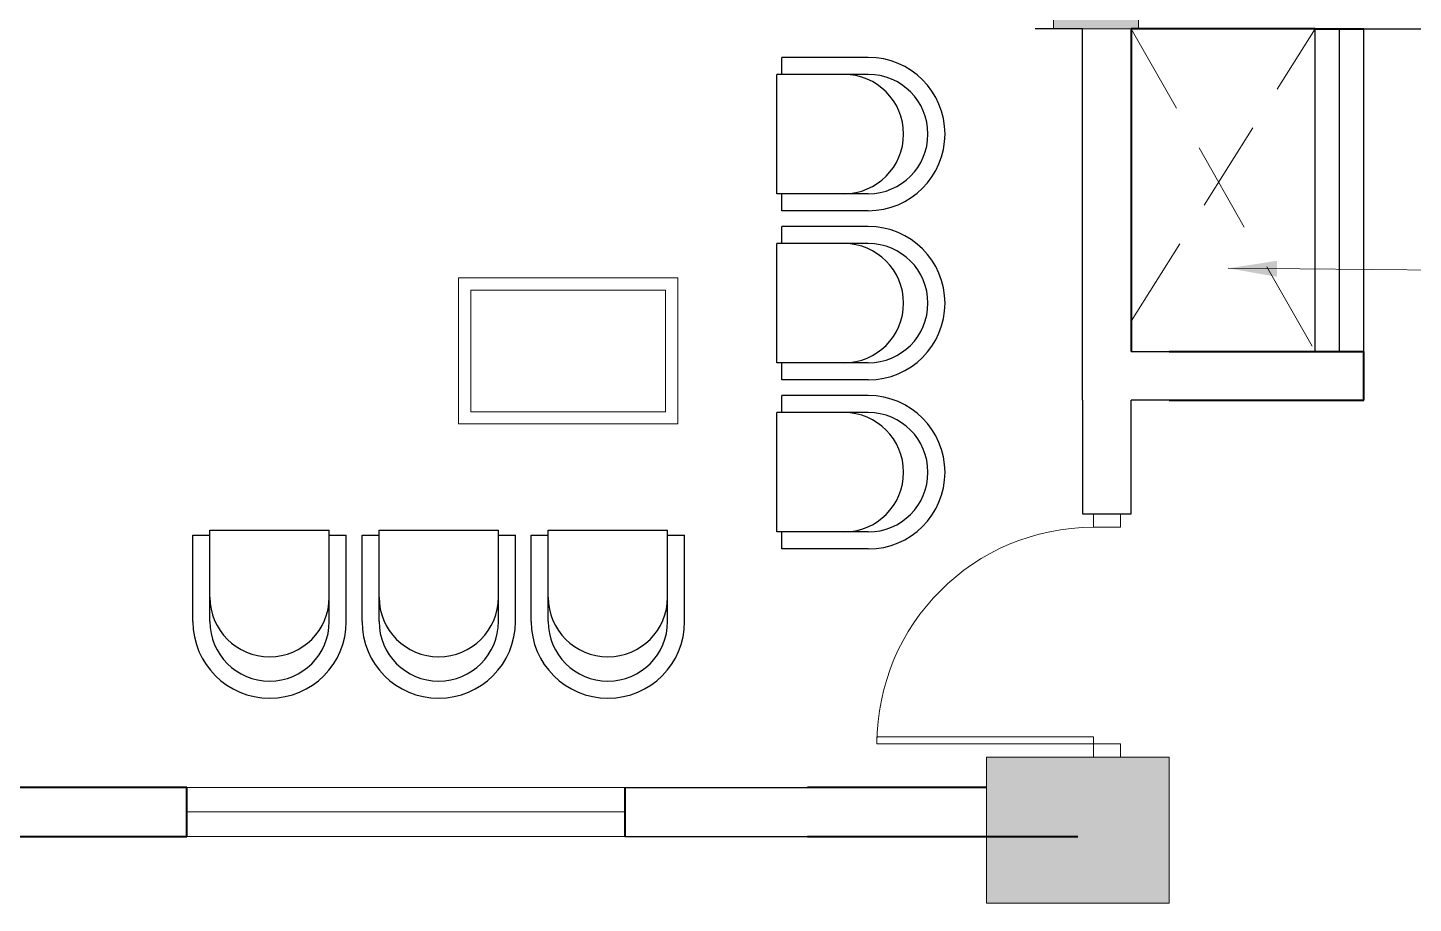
# Model space of a CAD drawing. Header units: inches. Extents: x 150067 to 167379, y -92057 to -49035.
# Drawn here: x 158377 to 158946, y -51659 to -51300 of the extents above; entities that cross this region are included whole.
import ezdxf

# ---------------------------------------------------------------- set-up
doc = ezdxf.new("R2010")
doc.units = ezdxf.units.IN
doc.header["$LTSCALE"] = 0.1
doc.header["$MEASUREMENT"] = 0
doc.linetypes.add('HIDDEN', pattern=[0.375, 0.25, -0.125])
for name, color, linetype, lineweight in [('DOOR', 10, 'Continuous', 15), ('FURN', 161, 'Continuous', 13), ('HAT', 253, 'Continuous', 25), ('thin ha', 253, 'Continuous', 5), ('wall', 6, 'Continuous', 40), ('win', 102, 'Continuous', 20)]:
    doc.layers.add(name, color=color, linetype=linetype, lineweight=lineweight)
doc.layers.add('Layer1', color=7, linetype='Continuous')
doc.styles.add('1MM', font='arial.ttf', dxfattribs={"height": 1000})
doc.dimstyles.new('KRI', dxfattribs={"dimtxt": 23, "dimasz": 20, "dimexe": 7, "dimexo": 0, "dimgap": 9, "dimtad": 1, "dimdec": 1, "dimzin": 1, "dimdsep": 46, "dimtxsty": '1MM', "dimblk": 'ARCHTICK', "dimcen": 0.5, "dimclrd": 252, "dimclre": 252, "dimclrt": 7, "dimaunit": 1, "dimadec": 8, "dimazin": 0, "dimtfac": 1, "dimtdec": 1, "dimtmove": 0, "dimatfit": 3, "dimfxl": 1, "dimlwd": 13, "dimlwe": 13, "dimarcsym": 0})

# ---------------------------------------------------------------- blocks, each defined once
blk = doc.blocks.new('yttu')
at = {"layer": 'thin ha', "linetype": 'Continuous', "lineweight": 20, "ltscale": 0.1}
blk.add_hatch(color=2, dxfattribs=at).paths.add_polyline_path([(-6879.5797, -1156.3691), (-6878.8297, -1156.3691), (-6878.8297, -1156.9691), (-6879.5797, -1156.9691)])
at = {"layer": 'thin ha', "color": 2, "linetype": 'Continuous', "lineweight": 20, "ltscale": 0.1}
blk.add_lwpolyline([(-6879.5797, -1156.3691), (-6878.8297, -1156.3691), (-6878.8297, -1156.9691), (-6879.5797, -1156.9691)], close=True, dxfattribs=at)
blk = doc.blocks.new('_ArchTick')
at = {"layer": 'wall', "color": 0, "const_width": 0.15}
blk.add_lwpolyline([(-0.5, -0.5), (0.5, 0.5)], dxfattribs=at)
blk = doc.blocks.new('A$C764D24B9')
at = {"layer": 'DOOR'}
for points in [[(0.0556, 0.1111), (0.0833, 0.1111), (0.0833, 1), (0.0556, 1)], [(0, 0), (0.0556, 0), (0.0556, 0.1111), (0, 0.1111)], [(0.9444, 0), (1, 0), (1, 0.1111), (0.9444, 0.1111)]]:
    blk.add_lwpolyline(points, close=True, dxfattribs=at)
blk.add_arc((0.0556, 0.1111), 0.8889, 0, 90, dxfattribs=at)
blk = doc.blocks.new('armchair032')
at = {"color": 0}
for p, q in [((-315, 375), (-315, 20)), ((-245, 375), (-245, 0)), ((245, 375), (245, 0)), ((315, 375), (315, 20)), ((-245, 20), (-315, 20)), ((245, 0), (-245, 0)), ((315, 20), (245, 20))]:
    blk.add_line(p, q, dxfattribs=at)
for centre, radius in [((0, 375), 315), ((0, 375), 245), ((0, 275), 245)]:
    blk.add_arc(centre, radius, 0, 180, dxfattribs=at)

msp = doc.modelspace()

# ---------------------------------------------------------------- hatches: boundary and pattern name
at = {"layer": 'thin ha', "linetype": 'Continuous', "lineweight": 20, "ltscale": 0.1}
msp.add_hatch(color=2, dxfattribs=at).paths.add_polyline_path([(158797.98, -51225.23), (158832.98, -51225.23), (158832.98, -51300.23), (158797.98, -51300.23)])

# ---------------------------------------------------------------- linework, layer by layer
at = {"layer": 'DOOR', "linetype": 'HIDDEN', "ltscale": 1500}
for p, q in [((158829.98, -51300.23, 23680.86), (158905.48, -51432.73, 23680.86)), ((158829.98, -51420.23, 23680.86), (158905.48, -51300.23, 23680.86))]:
    msp.add_line(p, q, dxfattribs=at)
at = {"layer": 'FURN', "elevation": 23680.86}
msp.add_lwpolyline([(158643.7, -51462.46), (158643.7, -51402.46), (158553.7, -51402.46), (158553.7, -51462.46)], close=True, dxfattribs=at)
at = {"layer": 'FURN', "color": 1, "elevation": 23680.86}
msp.add_lwpolyline([(158638.7, -51457.46), (158638.7, -51407.46), (158558.7, -51407.46), (158558.7, -51457.46)], close=True, dxfattribs=at)
at = {"layer": 'HAT', "color": 5, "linetype": 'Continuous', "ltscale": 0.1}
for p, q in [((158905.48, -51432.73, 23680.86), (158905.48, -51300.23, 23680.86)), ((158915.48, -51432.73, 23680.86), (158915.48, -51300.23, 23680.86)), ((158925.48, -51432.73, 23680.86), (158925.48, -51300.23, 23680.86))]:
    msp.add_line(p, q, dxfattribs=at)
at = {"layer": 'Layer1', "color": 6, "linetype": 'Continuous', "ltscale": 0.1}
for p, q in [((158809.98, -51300.23, 23680.86), (158790.48, -51300.23, 23680.86)), ((158809.98, -51452.73, 23680.86), (158809.98, -51300.23, 23680.86)), ((158925.48, -51300.23, 23680.86), (159063.25, -51300.23, 23680.86)), ((158829.98, -51432.73, 23680.86), (158845.48, -51432.73, 23680.86)), ((158809.98, -51452.73, 23680.86), (158809.98, -51499.39, 23680.86)), ((158829.98, -51499.39, 23680.86), (158829.98, -51452.73, 23680.86)), ((158845.48, -51452.73, 23680.86), (158829.98, -51452.73, 23680.86)), ((158809.98, -51499.39, 23680.86), (158829.98, -51499.39, 23680.86)), ((158622.04, -51611.89, 23680.86), (158697.04, -51611.89, 23680.86)), ((158622.04, -51631.89, 23680.86), (158697.04, -51631.89, 23680.86))]:
    msp.add_line(p, q, dxfattribs=at)
at = {"layer": 'thin ha', "color": 2, "linetype": 'Continuous', "lineweight": 20, "ltscale": 0.1, "elevation": 23680.86}
msp.add_lwpolyline([(158797.98, -51225.23), (158832.98, -51225.23), (158832.98, -51300.23), (158797.98, -51300.23)], close=True, dxfattribs=at)
at = {"layer": 'wall', "linetype": 'Continuous', "ltscale": 0.1}
for p, q in [((158829.98, -51300.23, 23680.86), (158829.98, -51432.73, 23680.86)), ((158905.48, -51300.23, 23680.86), (158829.98, -51300.23, 23680.86)), ((158905.48, -51300.23, 23680.86), (158925.48, -51300.23, 23680.86)), ((158845.48, -51432.73, 23680.86), (158905.48, -51432.73, 23680.86)), ((158905.48, -51432.73, 23680.86), (158925.48, -51432.73, 23680.86)), ((158925.48, -51452.73, 23680.86), (158925.48, -51432.73, 23680.86)), ((158845.48, -51452.73, 23680.86), (158925.48, -51452.73, 23680.86)), ((158442.04, -51611.89, 23680.86), (158301.31, -51611.89, 23680.86)), ((158442.04, -51611.89, 23680.86), (158301.31, -51611.89, 23680.86)), ((158442.04, -51631.89, 23680.86), (158442.04, -51611.89, 23680.86)), ((158622.04, -51611.89, 23680.86), (158622.04, -51631.89, 23680.86)), ((158770.48, -51611.89, 23680.86), (158697.04, -51611.89, 23680.86)), ((158770.48, -51611.89, 23680.86), (158697.04, -51611.89, 23680.86)), ((158770.48, -51611.89, 23680.86), (158755.7, -51611.89, 23680.86)), ((158755.7, -51631.89, 23680.86), (158770.48, -51631.89, 23680.86))]:
    msp.add_line(p, q, dxfattribs=at)
at = {"layer": 'wall', "linetype": 'Continuous', "ltscale": 0.1, "elevation": 23680.86}
for points in [[(158858.13, -51300.23), (158832.98, -51300.23)], [(158858.13, -51300.23), (158832.98, -51300.23)], [(158301.31, -51631.89), (158442.04, -51631.89)], [(158697.04, -51631.89), (158807.98, -51631.89)]]:
    msp.add_lwpolyline(points, dxfattribs=at)
at = {"layer": 'win'}
for p, q in [((158442.04, -51611.89, 23680.86), (158622.04, -51611.89, 23680.86)), ((158442.04, -51621.89, 23680.86), (158622.04, -51621.89, 23680.86)), ((158442.04, -51631.89, 23680.86), (158622.04, -51631.89, 23680.86))]:
    msp.add_line(p, q, dxfattribs=at)

# ---------------------------------------------------------------- block references
at = {"xscale": 0.1, "yscale": 0.1, "zscale": 0.1}
for p, rotation in [((158684.47, -51343.39, 23680.86), 270), ((158684.47, -51412.87, 23680.86), 270), ((158684.47, -51482.33, 23680.86), 270), ((158476.09, -51506.15, 23680.86), 180), ((158545.55, -51506.15, 23680.86), 180), ((158615.03, -51506.15, 23680.86), 180)]:
    msp.add_blockref('armchair032', p, dxfattribs=dict(at, rotation=rotation))
at = {"layer": 'thin ha', "color": 2, "linetype": 'Continuous', "lineweight": 20, "xscale": 100, "yscale": 100, "zscale": 100}
msp.add_blockref('yttu', (846728.45, 64037.52, 23680.86), dxfattribs=at)
at = {"layer": 'wall', "linetype": 'Continuous', "ltscale": 0.1, "xscale": 100, "yscale": 100, "zscale": 100, "rotation": 89.99999999996666}
msp.add_blockref('A$C764D24B9', (158825.53, -51599.39, 23680.86), dxfattribs=at)

# ---------------------------------------------------------------- leaders
at = {"layer": 'wall', "linetype": 'Continuous', "ltscale": 0.1}
msp.add_leader([(158869.79, -51398.55, 23680.86), (158997.86, -51399.74, 23680.86)], dimstyle='KRI', override={"dimgap": 9, "dimtad": 0, "dimfxl": 0}, dxfattribs=at)

doc.saveas('drawing.dxf')
